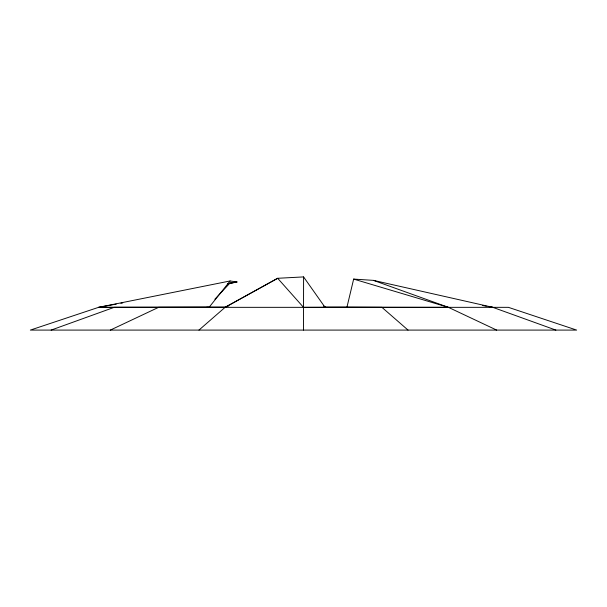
<?xml version="1.0" encoding="UTF-8"?>
<svg xmlns="http://www.w3.org/2000/svg" width="607" height="607" viewBox="0 0 607 607"><rect width="100%" height="100%" fill="white"/><g stroke="black" fill="none" stroke-linecap="round" stroke-linejoin="round"><path stroke-width="0.91" d="M198.967 330.087L225.083 307.339L277.672 278.287L303.591 276.913L303.5 330.087M228.581 305.898L225.083 307.339L277.672 278.287L303.5 307.339L346.938 307.233L353.653 279.091L373.449 280.373L492.816 307.339L555.86 330.087M230.099 280.973L98.584 307.339L508.416 307.339L576.65 330.087L30.35 330.087L98.584 307.339L209.112 307.286L230.099 280.973L237.018 281.967L227.777 283.879M214.878 299.213L230.068 282.953M110.353 330.087L158.602 307.339L225.607 307.256L114.184 307.339L51.14 330.087M98.584 307.339L116.233 304.107M120.884 303.257L122.743 302.916M227.724 283.674L237.018 281.967L234.408 282.338M230.933 282.832L232.671 282.589M489.986 307.339L492.816 307.339L488.165 306.52M346.938 307.233L381.917 307.339L408.033 330.087M206.691 307.263L209.112 307.286M482.58 305.526L486.306 306.186M353.653 279.091L448.398 307.339L496.647 330.087M373.449 280.373L448.398 307.339L324.973 307.225L303.591 276.913M323.448 305.905L325.86 307.339"/></g></svg>
